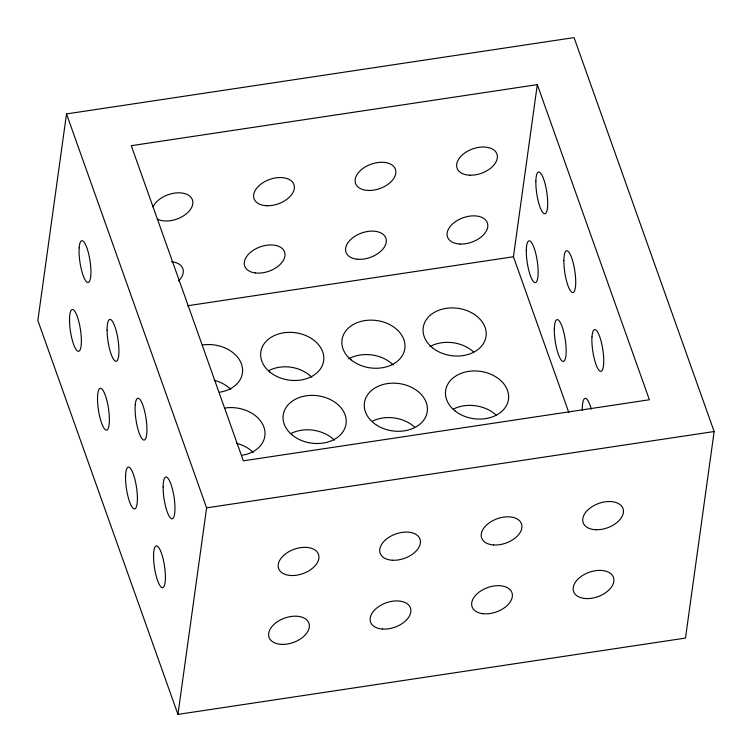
<?xml version="1.0" encoding="UTF-8"?>
<svg xmlns="http://www.w3.org/2000/svg" width="752" height="752" viewBox="0 0 752 752"><rect width="100%" height="100%" fill="white"/><g stroke="black" fill="none" stroke-linecap="round" stroke-linejoin="round"><path stroke-width="1.13" d="M66.514 113.928L37.854 320.474L177.942 714.4L685.486 638.072L714.146 431.526L574.058 37.6L66.514 113.928L206.603 507.854L177.942 714.4M568.869 412.66L513.428 256.752L537.313 84.628L131.28 145.691L243.347 460.826L649.38 399.763L537.313 84.628M268.633 370.689C282.338 363.611 300.838 366.421 311.798 377.26M187.436 305.773L513.428 256.752M206.603 507.854L714.146 431.526M225.027 408.016A31.725 23.904 7.9 0 1 263.886 427.07A31.725 23.904 7.9 0 1 241.834 455.289M202.608 344.989A31.725 23.904 7.9 0 1 241.467 364.043A31.725 23.904 7.9 0 1 219.424 392.262M236.598 443.323A31.725 23.904 7.9 0 1 253.198 452.431M214.188 380.296A31.725 23.904 7.9 0 1 230.789 389.404M290.911 433.537A31.725 23.904 7.9 0 1 334.405 440.211M372.785 420.998A31.725 23.904 7.9 0 1 414.625 427.061M348.768 358.798A31.725 23.904 7.9 0 1 393.202 364.974M429.975 346.578A31.725 23.904 7.9 0 1 473.638 352.03M453.324 409.107A31.725 23.904 7.9 0 1 496.057 415.057M153.079 206.885A21.15 12.944 -19.6 0 1 182.04 193.02A21.15 12.944 -19.6 0 1 188.555 211.754A21.15 12.944 -19.6 0 1 157.328 219.105M171.409 261.743A21.15 12.944 -19.6 0 1 178.638 280.975M582.349 410.489A21.15 5.076 81.4 0 1 585.094 398.372A21.15 5.076 81.4 0 1 591.288 409.097M270.053 372.202A31.725 23.904 7.9 0 0 322.796 364.269A31.725 23.904 7.9 0 0 283.814 332.779A31.725 23.904 7.9 0 0 270.053 372.202M292.462 435.229A31.725 23.904 7.9 0 0 345.215 427.296A31.725 23.904 7.9 0 0 306.233 395.806A31.725 23.904 7.9 0 0 292.462 435.229M375.69 424.513A31.725 23.904 7.9 0 0 426.986 413.092A31.725 23.904 7.9 0 0 384.855 384.075A31.725 23.904 7.9 0 0 375.69 424.513M351.259 359.982A31.725 23.904 7.9 0 0 404.003 352.049A31.725 23.904 7.9 0 0 365.021 320.568A31.725 23.904 7.9 0 0 351.259 359.982M432.466 347.772A31.725 23.904 7.9 0 0 485.209 339.838A31.725 23.904 7.9 0 0 446.227 308.348A31.725 23.904 7.9 0 0 432.466 347.772M454.875 410.799A31.725 23.904 7.9 0 0 507.628 402.865A31.725 23.904 7.9 0 0 468.646 371.385A31.725 23.904 7.9 0 0 454.875 410.799M281.906 644.379A21.15 12.944 -19.6 0 0 309.11 623.775A21.15 12.944 -19.6 0 0 276.003 622.703A21.15 12.944 -19.6 0 0 281.906 644.379M291.456 575.524A21.15 12.944 -19.6 0 0 318.66 554.92A21.15 12.944 -19.6 0 0 285.553 553.857A21.15 12.944 -19.6 0 0 291.456 575.524M392.309 560.231A21.15 12.944 -19.6 0 0 420.274 540.096A21.15 12.944 -19.6 0 0 387.618 538.188A21.15 12.944 -19.6 0 0 392.309 560.231M382.364 629.057A21.15 12.944 -19.6 0 0 410.78 609.214A21.15 12.944 -19.6 0 0 378.406 606.789A21.15 12.944 -19.6 0 0 382.364 629.057M482.718 613.67A21.15 12.944 -19.6 0 0 512.385 594.757A21.15 12.944 -19.6 0 0 480.96 590.828A21.15 12.944 -19.6 0 0 482.718 613.67M586.428 598.573A21.15 12.944 -19.6 0 0 613.632 577.978A21.15 12.944 -19.6 0 0 580.525 576.906A21.15 12.944 -19.6 0 0 586.428 598.573M493.622 544.956A21.15 12.944 -19.6 0 0 521.813 524.962A21.15 12.944 -19.6 0 0 489.298 522.8A21.15 12.944 -19.6 0 0 493.622 544.956M595.988 529.728A21.15 12.944 -19.6 0 0 623.192 509.123A21.15 12.944 -19.6 0 0 590.085 508.061A21.15 12.944 -19.6 0 0 595.988 529.728M79.167 247.859A21.15 5.076 81.4 0 0 86.912 282.113A21.15 5.076 81.4 0 0 88.858 254.721A21.15 5.076 81.4 0 0 79.167 247.859M69.522 318.754A21.15 5.076 81.4 0 0 78.039 351.287A21.15 5.076 81.4 0 0 78.725 321.189A21.15 5.076 81.4 0 0 69.522 318.754M97.534 397.545A21.15 5.076 81.4 0 0 106.051 430.078A21.15 5.076 81.4 0 0 106.737 399.979A21.15 5.076 81.4 0 0 97.534 397.545M107.075 330.09A21.15 5.076 81.4 0 0 116.015 361.27A21.15 5.076 81.4 0 0 115.902 329.686A21.15 5.076 81.4 0 0 107.075 330.09M135.238 404.943A21.15 5.076 81.4 0 0 142.777 439.544A21.15 5.076 81.4 0 0 145.023 412.904A21.15 5.076 81.4 0 0 135.238 404.943M163.118 486.939A21.15 5.076 81.4 0 0 171.851 518.833A21.15 5.076 81.4 0 0 172.142 487.982A21.15 5.076 81.4 0 0 163.118 486.939M125.622 474.634A21.15 5.076 81.4 0 0 133.527 508.615A21.15 5.076 81.4 0 0 135.238 480.707A21.15 5.076 81.4 0 0 125.622 474.634M153.577 554.957A21.15 5.076 81.4 0 0 162.047 587.632A21.15 5.076 81.4 0 0 162.817 557.711A21.15 5.076 81.4 0 0 153.577 554.957M469.906 175.197A21.15 12.944 -19.6 0 0 497.11 154.592A21.15 12.944 -19.6 0 0 464.003 153.53A21.15 12.944 -19.6 0 0 469.906 175.197M368.395 190.463A21.15 12.944 -19.6 0 0 395.599 169.858A21.15 12.944 -19.6 0 0 362.492 168.796A21.15 12.944 -19.6 0 0 368.395 190.463M266.885 205.728A21.15 12.944 -19.6 0 0 294.088 185.124A21.15 12.944 -19.6 0 0 260.982 184.061A21.15 12.944 -19.6 0 0 266.885 205.728M255.473 272.957A21.15 12.944 -19.6 0 0 284.989 253.922A21.15 12.944 -19.6 0 0 253.443 250.181A21.15 12.944 -19.6 0 0 255.473 272.957M357.266 259.214A21.15 12.944 -19.6 0 0 386.265 239.785A21.15 12.944 -19.6 0 0 354.295 236.673A21.15 12.944 -19.6 0 0 357.266 259.214M459.923 244.033A21.15 12.944 -19.6 0 0 487.625 223.729A21.15 12.944 -19.6 0 0 454.8 222.113A21.15 12.944 -19.6 0 0 459.923 244.033M591.974 336.934A21.15 5.076 81.4 0 0 599.814 371.027A21.15 5.076 81.4 0 0 601.619 343.344A21.15 5.076 81.4 0 0 591.974 336.934M563.868 260.634A21.15 5.076 81.4 0 0 572.582 292.566A21.15 5.076 81.4 0 0 572.902 261.752A21.15 5.076 81.4 0 0 563.868 260.634M535.856 181.213A21.15 5.076 81.4 0 0 544.373 213.747A21.15 5.076 81.4 0 0 545.059 183.648A21.15 5.076 81.4 0 0 535.856 181.213M526.306 250.059A21.15 5.076 81.4 0 0 534.822 282.592A21.15 5.076 81.4 0 0 535.509 252.493A21.15 5.076 81.4 0 0 526.306 250.059M554.327 328.84A21.15 5.076 81.4 0 0 562.844 361.383A21.15 5.076 81.4 0 0 563.53 331.275A21.15 5.076 81.4 0 0 554.327 328.84"/></g></svg>
